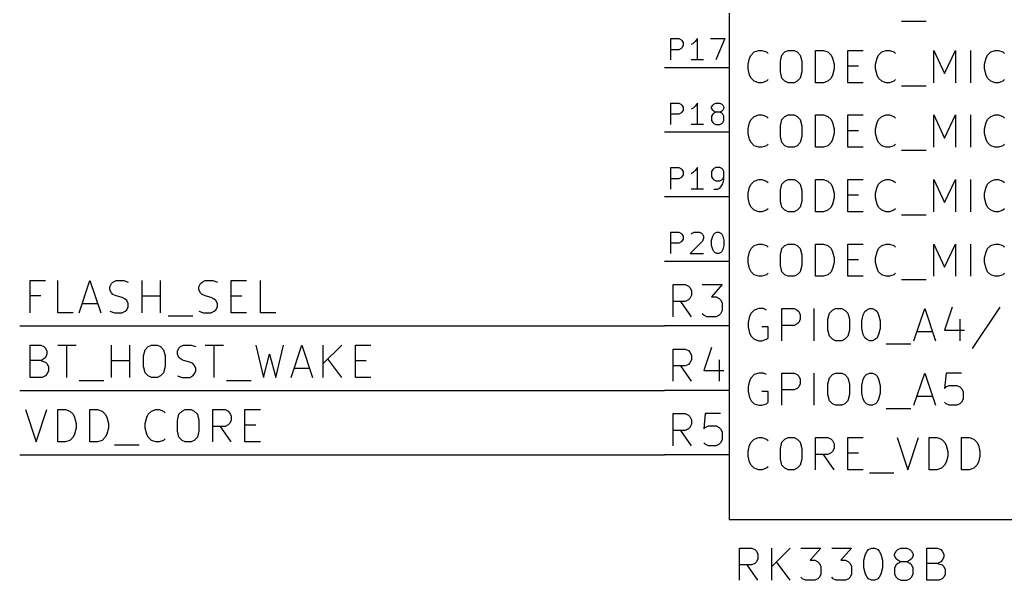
# Model space of a CAD drawing. Header units: millimetres. Extents: x 3 to 201, y -195 to -4.
# Drawn here: x 22.86 to 61.68, y -149.71 to -127.65 of the extents above; entities that cross this region are included whole.
import ezdxf

# ---------------------------------------------------------------- set-up
doc = ezdxf.new("R2010")
doc.units = ezdxf.units.MM
for name, color, linetype in [('GREENSIXTYFIVE', 129, 'CONTINUOUS'), ('LIGHTGREEN', 92, 'CONTINUOUS'), ('LIGHTRED', 12, 'CONTINUOUS'), ('RED', 14, 'CONTINUOUS'), ('REDSIX', 19, 'CONTINUOUS')]:
    doc.layers.add(name, color=color, linetype=linetype)

msp = doc.modelspace()

# ---------------------------------------------------------------- linework, layer by layer
at = {"layer": 'GREENSIXTYFIVE', "linetype": 'CONTINUOUS'}
for p, q in [((57.5975, -127.7085), (58.5651, -127.7085)), ((51.7918, -128.918), (51.9732, -128.8575)), ((51.9732, -128.8575), (52.0941, -128.8575)), ((52.0941, -128.8575), (52.2756, -128.918)), ((53.0013, -128.918), (53.1222, -128.8575)), ((53.1222, -128.8575), (53.3641, -128.8575)), ((53.3641, -128.8575), (53.4851, -128.918)), ((54.2108, -130.1275), (54.2108, -128.8575)), ((54.2108, -128.8575), (54.5132, -128.8575)), ((54.5132, -128.8575), (54.6946, -128.918)), ((55.4808, -130.1275), (55.4808, -128.8575)), ((55.4808, -128.8575), (56.0856, -128.8575)), ((56.8113, -128.918), (56.9927, -128.8575)), ((56.9927, -128.8575), (57.1136, -128.8575)), ((57.1136, -128.8575), (57.2951, -128.918)), ((58.8674, -130.1275), (58.8674, -128.8575)), ((58.8674, -128.8575), (59.2908, -129.7647)), ((59.2908, -129.7647), (59.7141, -128.8575)), ((59.7141, -128.8575), (59.7141, -130.1275)), ((60.3188, -130.1275), (60.3188, -128.8575)), ((61.1051, -128.918), (61.2865, -128.8575)), ((61.2865, -128.8575), (61.4074, -128.8575)), ((61.4074, -128.8575), (61.5889, -128.918)), ((51.5499, -129.4018), (51.6103, -129.1599)), ((51.6103, -129.1599), (51.6708, -129.039)), ((51.6708, -129.039), (51.7918, -128.918)), ((52.2756, -128.918), (52.336, -128.9785)), ((52.8199, -129.2809), (52.8803, -129.039)), ((52.8803, -129.039), (53.0013, -128.918)), ((53.4851, -128.918), (53.606, -129.039)), ((53.606, -129.039), (53.6665, -129.2809)), ((54.6946, -128.918), (54.8156, -129.039)), ((54.8156, -129.039), (54.8761, -129.1599)), ((54.8761, -129.1599), (54.9365, -129.4018)), ((56.5694, -129.4018), (56.6298, -129.1599)), ((56.6298, -129.1599), (56.6903, -129.039)), ((56.6903, -129.039), (56.8113, -128.918)), ((57.2951, -128.918), (57.3555, -128.9785)), ((60.8632, -129.4018), (60.9236, -129.1599)), ((60.9236, -129.1599), (60.9841, -129.039)), ((60.9841, -129.039), (61.1051, -128.918)), ((61.5889, -128.918), (61.6493, -128.9785)), ((51.5499, -129.5832), (51.5499, -129.4018)), ((51.6103, -129.8251), (51.5499, -129.5832)), ((52.8199, -129.7042), (52.8199, -129.2809)), ((53.6665, -129.2809), (53.6665, -129.7042)), ((54.9365, -129.5832), (54.8761, -129.8251)), ((54.9365, -129.4018), (54.9365, -129.5832)), ((55.4808, -129.4623), (55.9042, -129.4623)), ((56.5694, -129.5832), (56.5694, -129.4018)), ((56.6298, -129.8251), (56.5694, -129.5832)), ((60.8632, -129.5832), (60.8632, -129.4018)), ((60.9236, -129.8251), (60.8632, -129.5832)), ((51.6708, -129.9461), (51.6103, -129.8251)), ((51.7918, -130.0671), (51.6708, -129.9461)), ((52.336, -130.0066), (52.2756, -130.0671)), ((52.8803, -129.9461), (52.8199, -129.7042)), ((53.0013, -130.0671), (52.8803, -129.9461)), ((53.606, -129.9461), (53.4851, -130.0671)), ((53.6665, -129.7042), (53.606, -129.9461)), ((54.8156, -129.9461), (54.6946, -130.0671)), ((54.8761, -129.8251), (54.8156, -129.9461)), ((56.6903, -129.9461), (56.6298, -129.8251)), ((56.8113, -130.0671), (56.6903, -129.9461)), ((57.3555, -130.0066), (57.2951, -130.0671)), ((60.9841, -129.9461), (60.9236, -129.8251)), ((61.1051, -130.0671), (60.9841, -129.9461)), ((61.6493, -130.0066), (61.5889, -130.0671)), ((51.9732, -130.1275), (51.7918, -130.0671)), ((52.0941, -130.1275), (51.9732, -130.1275)), ((52.2756, -130.0671), (52.0941, -130.1275)), ((53.1222, -130.1275), (53.0013, -130.0671)), ((53.3641, -130.1275), (53.1222, -130.1275)), ((53.4851, -130.0671), (53.3641, -130.1275)), ((54.5132, -130.1275), (54.2108, -130.1275)), ((54.6946, -130.0671), (54.5132, -130.1275)), ((56.0856, -130.1275), (55.4808, -130.1275)), ((56.9927, -130.1275), (56.8113, -130.0671)), ((57.1136, -130.1275), (56.9927, -130.1275)), ((57.2951, -130.0671), (57.1136, -130.1275)), ((57.5975, -130.2485), (58.5651, -130.2485)), ((61.2865, -130.1275), (61.1051, -130.0671)), ((61.4074, -130.1275), (61.2865, -130.1275)), ((61.5889, -130.0671), (61.4074, -130.1275)), ((51.6103, -131.6999), (51.6708, -131.579)), ((51.6708, -131.579), (51.7918, -131.458)), ((51.7918, -131.458), (51.9732, -131.3975)), ((51.9732, -131.3975), (52.0941, -131.3975)), ((52.0941, -131.3975), (52.2756, -131.458)), ((52.2756, -131.458), (52.336, -131.5185)), ((52.8199, -131.8209), (52.8803, -131.579)), ((52.8803, -131.579), (53.0013, -131.458)), ((53.0013, -131.458), (53.1222, -131.3975)), ((53.1222, -131.3975), (53.3641, -131.3975)), ((53.3641, -131.3975), (53.4851, -131.458)), ((53.4851, -131.458), (53.606, -131.579)), ((53.606, -131.579), (53.6665, -131.8209)), ((54.2108, -132.6675), (54.2108, -131.3975)), ((54.2108, -131.3975), (54.5132, -131.3975)), ((54.5132, -131.3975), (54.6946, -131.458)), ((54.6946, -131.458), (54.8156, -131.579)), ((54.8156, -131.579), (54.8761, -131.6999)), ((55.4808, -132.6675), (55.4808, -131.3975)), ((55.4808, -131.3975), (56.0856, -131.3975)), ((56.6298, -131.6999), (56.6903, -131.579)), ((56.6903, -131.579), (56.8113, -131.458)), ((56.8113, -131.458), (56.9927, -131.3975)), ((56.9927, -131.3975), (57.1136, -131.3975)), ((57.1136, -131.3975), (57.2951, -131.458)), ((57.2951, -131.458), (57.3555, -131.5185)), ((58.8674, -132.6675), (58.8674, -131.3975)), ((58.8674, -131.3975), (59.2908, -132.3047)), ((59.2908, -132.3047), (59.7141, -131.3975)), ((59.7141, -131.3975), (59.7141, -132.6675)), ((60.3188, -132.6675), (60.3188, -131.3975)), ((60.9236, -131.6999), (60.9841, -131.579)), ((60.9841, -131.579), (61.1051, -131.458)), ((61.1051, -131.458), (61.2865, -131.3975)), ((61.2865, -131.3975), (61.4074, -131.3975)), ((61.4074, -131.3975), (61.5889, -131.458)), ((61.5889, -131.458), (61.6493, -131.5185)), ((51.5499, -131.9418), (51.6103, -131.6999)), ((51.5499, -132.1232), (51.5499, -131.9418)), ((52.8199, -132.2442), (52.8199, -131.8209)), ((53.6665, -131.8209), (53.6665, -132.2442)), ((54.8761, -131.6999), (54.9365, -131.9418)), ((54.9365, -131.9418), (54.9365, -132.1232)), ((56.5694, -131.9418), (56.6298, -131.6999)), ((56.5694, -132.1232), (56.5694, -131.9418)), ((60.8632, -131.9418), (60.9236, -131.6999)), ((60.8632, -132.1232), (60.8632, -131.9418)), ((51.6103, -132.3651), (51.5499, -132.1232)), ((51.6708, -132.4861), (51.6103, -132.3651)), ((52.8803, -132.4861), (52.8199, -132.2442)), ((53.6665, -132.2442), (53.606, -132.4861)), ((54.8761, -132.3651), (54.8156, -132.4861)), ((54.9365, -132.1232), (54.8761, -132.3651)), ((55.4808, -132.0023), (55.9042, -132.0023)), ((56.6298, -132.3651), (56.5694, -132.1232)), ((56.6903, -132.4861), (56.6298, -132.3651)), ((60.9236, -132.3651), (60.8632, -132.1232)), ((60.9841, -132.4861), (60.9236, -132.3651)), ((51.7918, -132.6071), (51.6708, -132.4861)), ((51.9732, -132.6675), (51.7918, -132.6071)), ((52.0941, -132.6675), (51.9732, -132.6675)), ((52.2756, -132.6071), (52.0941, -132.6675)), ((52.336, -132.5466), (52.2756, -132.6071)), ((53.0013, -132.6071), (52.8803, -132.4861)), ((53.1222, -132.6675), (53.0013, -132.6071)), ((53.3641, -132.6675), (53.1222, -132.6675)), ((53.4851, -132.6071), (53.3641, -132.6675)), ((53.606, -132.4861), (53.4851, -132.6071)), ((54.5132, -132.6675), (54.2108, -132.6675)), ((54.6946, -132.6071), (54.5132, -132.6675)), ((54.8156, -132.4861), (54.6946, -132.6071)), ((56.0856, -132.6675), (55.4808, -132.6675)), ((56.8113, -132.6071), (56.6903, -132.4861)), ((56.9927, -132.6675), (56.8113, -132.6071)), ((57.1136, -132.6675), (56.9927, -132.6675)), ((57.2951, -132.6071), (57.1136, -132.6675)), ((57.3555, -132.5466), (57.2951, -132.6071)), ((61.1051, -132.6071), (60.9841, -132.4861)), ((61.2865, -132.6675), (61.1051, -132.6071)), ((61.4074, -132.6675), (61.2865, -132.6675)), ((61.5889, -132.6071), (61.4074, -132.6675)), ((61.6493, -132.5466), (61.5889, -132.6071)), ((57.5975, -132.7885), (58.5651, -132.7885)), ((51.5499, -134.4818), (51.6103, -134.2399)), ((51.6103, -134.2399), (51.6708, -134.119)), ((51.6708, -134.119), (51.7918, -133.998)), ((51.7918, -133.998), (51.9732, -133.9375)), ((51.9732, -133.9375), (52.0941, -133.9375)), ((52.0941, -133.9375), (52.2756, -133.998)), ((52.2756, -133.998), (52.336, -134.0585)), ((52.8199, -134.3609), (52.8803, -134.119)), ((52.8803, -134.119), (53.0013, -133.998)), ((53.0013, -133.998), (53.1222, -133.9375)), ((53.1222, -133.9375), (53.3641, -133.9375)), ((53.3641, -133.9375), (53.4851, -133.998)), ((53.4851, -133.998), (53.606, -134.119)), ((53.606, -134.119), (53.6665, -134.3609)), ((54.2108, -135.2075), (54.2108, -133.9375)), ((54.2108, -133.9375), (54.5132, -133.9375)), ((54.5132, -133.9375), (54.6946, -133.998)), ((54.6946, -133.998), (54.8156, -134.119)), ((54.8156, -134.119), (54.8761, -134.2399)), ((54.8761, -134.2399), (54.9365, -134.4818)), ((55.4808, -135.2075), (55.4808, -133.9375)), ((55.4808, -133.9375), (56.0856, -133.9375)), ((56.5694, -134.4818), (56.6298, -134.2399)), ((56.6298, -134.2399), (56.6903, -134.119)), ((56.6903, -134.119), (56.8113, -133.998)), ((56.8113, -133.998), (56.9927, -133.9375)), ((56.9927, -133.9375), (57.1136, -133.9375)), ((57.1136, -133.9375), (57.2951, -133.998)), ((57.2951, -133.998), (57.3555, -134.0585)), ((58.8674, -135.2075), (58.8674, -133.9375)), ((58.8674, -133.9375), (59.2908, -134.8447)), ((59.2908, -134.8447), (59.7141, -133.9375)), ((59.7141, -133.9375), (59.7141, -135.2075)), ((60.3188, -135.2075), (60.3188, -133.9375)), ((60.8632, -134.4818), (60.9236, -134.2399)), ((60.9236, -134.2399), (60.9841, -134.119)), ((60.9841, -134.119), (61.1051, -133.998)), ((61.1051, -133.998), (61.2865, -133.9375)), ((61.2865, -133.9375), (61.4074, -133.9375)), ((61.4074, -133.9375), (61.5889, -133.998)), ((61.5889, -133.998), (61.6493, -134.0585)), ((51.5499, -134.6632), (51.5499, -134.4818)), ((51.6103, -134.9051), (51.5499, -134.6632)), ((52.8199, -134.7842), (52.8199, -134.3609)), ((53.6665, -134.3609), (53.6665, -134.7842)), ((54.9365, -134.6632), (54.8761, -134.9051)), ((54.9365, -134.4818), (54.9365, -134.6632)), ((55.4808, -134.5423), (55.9042, -134.5423)), ((56.5694, -134.6632), (56.5694, -134.4818)), ((56.6298, -134.9051), (56.5694, -134.6632)), ((60.8632, -134.6632), (60.8632, -134.4818)), ((60.9236, -134.9051), (60.8632, -134.6632)), ((51.6708, -135.0261), (51.6103, -134.9051)), ((51.7918, -135.1471), (51.6708, -135.0261)), ((52.336, -135.0866), (52.2756, -135.1471)), ((52.8803, -135.0261), (52.8199, -134.7842)), ((53.0013, -135.1471), (52.8803, -135.0261)), ((53.606, -135.0261), (53.4851, -135.1471)), ((53.6665, -134.7842), (53.606, -135.0261)), ((54.8156, -135.0261), (54.6946, -135.1471)), ((54.8761, -134.9051), (54.8156, -135.0261)), ((56.6903, -135.0261), (56.6298, -134.9051)), ((56.8113, -135.1471), (56.6903, -135.0261)), ((57.3555, -135.0866), (57.2951, -135.1471)), ((60.9841, -135.0261), (60.9236, -134.9051)), ((61.1051, -135.1471), (60.9841, -135.0261)), ((61.6493, -135.0866), (61.5889, -135.1471)), ((51.9732, -135.2075), (51.7918, -135.1471)), ((52.0941, -135.2075), (51.9732, -135.2075)), ((52.2756, -135.1471), (52.0941, -135.2075)), ((53.1222, -135.2075), (53.0013, -135.1471)), ((53.3641, -135.2075), (53.1222, -135.2075)), ((53.4851, -135.1471), (53.3641, -135.2075)), ((54.5132, -135.2075), (54.2108, -135.2075)), ((54.6946, -135.1471), (54.5132, -135.2075)), ((56.0856, -135.2075), (55.4808, -135.2075)), ((56.9927, -135.2075), (56.8113, -135.1471)), ((57.1136, -135.2075), (56.9927, -135.2075)), ((57.2951, -135.1471), (57.1136, -135.2075)), ((57.5975, -135.3285), (58.5651, -135.3285)), ((61.2865, -135.2075), (61.1051, -135.1471)), ((61.4074, -135.2075), (61.2865, -135.2075)), ((61.5889, -135.1471), (61.4074, -135.2075)), ((51.6708, -136.659), (51.7918, -136.538)), ((51.7918, -136.538), (51.9732, -136.4775)), ((51.9732, -136.4775), (52.0941, -136.4775)), ((52.0941, -136.4775), (52.2756, -136.538)), ((52.2756, -136.538), (52.336, -136.5985)), ((52.8803, -136.659), (53.0013, -136.538)), ((53.0013, -136.538), (53.1222, -136.4775)), ((53.1222, -136.4775), (53.3641, -136.4775)), ((53.3641, -136.4775), (53.4851, -136.538)), ((53.4851, -136.538), (53.606, -136.659)), ((54.2108, -137.7475), (54.2108, -136.4775)), ((54.2108, -136.4775), (54.5132, -136.4775)), ((54.5132, -136.4775), (54.6946, -136.538)), ((54.6946, -136.538), (54.8156, -136.659)), ((55.4808, -137.7475), (55.4808, -136.4775)), ((55.4808, -136.4775), (56.0856, -136.4775)), ((56.6903, -136.659), (56.8113, -136.538)), ((56.8113, -136.538), (56.9927, -136.4775)), ((56.9927, -136.4775), (57.1136, -136.4775)), ((57.1136, -136.4775), (57.2951, -136.538)), ((57.2951, -136.538), (57.3555, -136.5985)), ((58.8674, -137.7475), (58.8674, -136.4775)), ((58.8674, -136.4775), (59.2908, -137.3847)), ((59.2908, -137.3847), (59.7141, -136.4775)), ((59.7141, -136.4775), (59.7141, -137.7475)), ((60.3188, -137.7475), (60.3188, -136.4775)), ((60.9841, -136.659), (61.1051, -136.538)), ((61.1051, -136.538), (61.2865, -136.4775)), ((61.2865, -136.4775), (61.4074, -136.4775)), ((61.4074, -136.4775), (61.5889, -136.538)), ((61.5889, -136.538), (61.6493, -136.5985)), ((51.5499, -137.0218), (51.6103, -136.7799)), ((51.5499, -137.2032), (51.5499, -137.0218)), ((51.6103, -136.7799), (51.6708, -136.659)), ((52.8199, -136.9009), (52.8803, -136.659)), ((52.8199, -137.3242), (52.8199, -136.9009)), ((53.606, -136.659), (53.6665, -136.9009)), ((53.6665, -136.9009), (53.6665, -137.3242)), ((54.8156, -136.659), (54.8761, -136.7799)), ((54.8761, -136.7799), (54.9365, -137.0218)), ((54.9365, -137.0218), (54.9365, -137.2032)), ((56.5694, -137.0218), (56.6298, -136.7799)), ((56.5694, -137.2032), (56.5694, -137.0218)), ((56.6298, -136.7799), (56.6903, -136.659)), ((60.8632, -137.0218), (60.9236, -136.7799)), ((60.8632, -137.2032), (60.8632, -137.0218)), ((60.9236, -136.7799), (60.9841, -136.659)), ((51.6103, -137.4451), (51.5499, -137.2032)), ((52.8803, -137.5661), (52.8199, -137.3242)), ((53.6665, -137.3242), (53.606, -137.5661)), ((54.9365, -137.2032), (54.8761, -137.4451)), ((55.4808, -137.0823), (55.9042, -137.0823)), ((56.6298, -137.4451), (56.5694, -137.2032)), ((60.9236, -137.4451), (60.8632, -137.2032)), ((51.6708, -137.5661), (51.6103, -137.4451)), ((51.7918, -137.6871), (51.6708, -137.5661)), ((51.9732, -137.7475), (51.7918, -137.6871)), ((52.0941, -137.7475), (51.9732, -137.7475)), ((52.2756, -137.6871), (52.0941, -137.7475)), ((52.336, -137.6266), (52.2756, -137.6871)), ((53.0013, -137.6871), (52.8803, -137.5661)), ((53.1222, -137.7475), (53.0013, -137.6871)), ((53.3641, -137.7475), (53.1222, -137.7475)), ((53.4851, -137.6871), (53.3641, -137.7475)), ((53.606, -137.5661), (53.4851, -137.6871)), ((54.5132, -137.7475), (54.2108, -137.7475)), ((54.6946, -137.6871), (54.5132, -137.7475)), ((54.8156, -137.5661), (54.6946, -137.6871)), ((54.8761, -137.4451), (54.8156, -137.5661)), ((56.0856, -137.7475), (55.4808, -137.7475)), ((56.6903, -137.5661), (56.6298, -137.4451)), ((56.8113, -137.6871), (56.6903, -137.5661)), ((56.9927, -137.7475), (56.8113, -137.6871)), ((57.1136, -137.7475), (56.9927, -137.7475)), ((57.2951, -137.6871), (57.1136, -137.7475)), ((57.3555, -137.6266), (57.2951, -137.6871)), ((60.9841, -137.5661), (60.9236, -137.4451)), ((61.1051, -137.6871), (60.9841, -137.5661)), ((61.2865, -137.7475), (61.1051, -137.6871)), ((61.4074, -137.7475), (61.2865, -137.7475)), ((61.5889, -137.6871), (61.4074, -137.7475)), ((61.6493, -137.6266), (61.5889, -137.6871)), ((57.5975, -137.8685), (58.5651, -137.8685)), ((59.5932, -138.9571), (59.2909, -139.8642)), ((61.468, -138.9571), (60.3794, -140.5899)), ((51.6103, -139.3199), (51.5499, -139.5618)), ((51.6708, -139.199), (51.6103, -139.3199)), ((51.7918, -139.078), (51.6708, -139.199)), ((51.9732, -139.0175), (51.7918, -139.078)), ((52.1546, -139.0175), (51.9732, -139.0175)), ((52.2756, -139.078), (52.1546, -139.0175)), ((52.8803, -140.2875), (52.8803, -139.0175)), ((52.8803, -139.0175), (53.3641, -139.0175)), ((53.3641, -139.0175), (53.4851, -139.078)), ((53.4851, -139.078), (53.5456, -139.1385)), ((53.5456, -139.1385), (53.606, -139.2594)), ((53.606, -139.2594), (53.606, -139.4409)), ((54.1503, -140.2875), (54.1503, -139.0175)), ((54.6947, -139.4409), (54.7551, -139.199)), ((54.7551, -139.199), (54.8761, -139.078)), ((54.8761, -139.078), (54.997, -139.0175)), ((54.997, -139.0175), (55.2389, -139.0175)), ((55.2389, -139.0175), (55.3599, -139.078)), ((55.3599, -139.078), (55.4808, -139.199)), ((55.4808, -139.199), (55.5413, -139.4409)), ((56.0252, -139.5013), (56.0856, -139.2594)), ((56.0856, -139.2594), (56.1461, -139.1385)), ((56.1461, -139.1385), (56.2066, -139.078)), ((56.2066, -139.078), (56.3275, -139.0175)), ((56.3275, -139.0175), (56.4485, -139.0175)), ((56.4485, -139.0175), (56.5694, -139.078)), ((56.5694, -139.078), (56.6299, -139.1385)), ((56.6299, -139.1385), (56.6904, -139.2594)), ((56.6904, -139.2594), (56.7509, -139.5013)), ((58.0813, -140.2875), (58.5046, -139.0175)), ((58.5046, -139.0175), (58.928, -140.2875)), ((51.5499, -139.5618), (51.5499, -139.7432)), ((51.5499, -139.7432), (51.6103, -139.9851)), ((52.336, -139.7432), (52.0941, -139.7432)), ((52.336, -140.1666), (52.336, -139.7432)), ((53.3641, -139.6828), (52.8803, -139.6828)), ((53.4851, -139.6223), (53.3641, -139.6828)), ((53.5456, -139.5618), (53.4851, -139.6223)), ((53.606, -139.4409), (53.5456, -139.5618)), ((54.6947, -139.8642), (54.6947, -139.4409)), ((55.5413, -139.4409), (55.5413, -139.8642)), ((56.0252, -139.8037), (56.0252, -139.5013)), ((56.7509, -139.5013), (56.7509, -139.8037)), ((59.8956, -139.4409), (59.8956, -140.2875)), ((51.6103, -139.9851), (51.6708, -140.1061)), ((51.6708, -140.1061), (51.7918, -140.2271)), ((54.7551, -140.1061), (54.6947, -139.8642)), ((54.8761, -140.2271), (54.7551, -140.1061)), ((55.4808, -140.1061), (55.3599, -140.2271)), ((55.5413, -139.8642), (55.4808, -140.1061)), ((56.0856, -140.0456), (56.0252, -139.8037)), ((56.1461, -140.1666), (56.0856, -140.0456)), ((56.6904, -140.0456), (56.6299, -140.1666)), ((56.7509, -139.8037), (56.6904, -140.0456)), ((58.2023, -139.9247), (58.807, -139.9247)), ((59.2909, -139.8642), (60.077, -139.8642)), ((51.7918, -140.2271), (51.9732, -140.2875)), ((51.9732, -140.2875), (52.0941, -140.2875)), ((52.0941, -140.2875), (52.2756, -140.2271)), ((52.2756, -140.2271), (52.336, -140.1666)), ((54.997, -140.2875), (54.8761, -140.2271)), ((55.2389, -140.2875), (54.997, -140.2875)), ((55.3599, -140.2271), (55.2389, -140.2875)), ((56.2066, -140.2271), (56.1461, -140.1666)), ((56.3275, -140.2875), (56.2066, -140.2271)), ((56.4485, -140.2875), (56.3275, -140.2875)), ((56.5694, -140.2271), (56.4485, -140.2875)), ((56.6299, -140.1666), (56.5694, -140.2271)), ((56.9928, -140.4085), (57.9604, -140.4085)), ((51.7918, -141.618), (51.6708, -141.739)), ((51.9732, -141.5575), (51.7918, -141.618)), ((52.1546, -141.5575), (51.9732, -141.5575)), ((52.2756, -141.618), (52.1546, -141.5575)), ((52.8803, -142.8275), (52.8803, -141.5575)), ((52.8803, -141.5575), (53.3641, -141.5575)), ((53.3641, -141.5575), (53.4851, -141.618)), ((53.4851, -141.618), (53.5456, -141.6785)), ((53.5456, -141.6785), (53.606, -141.7994)), ((54.1503, -142.8275), (54.1503, -141.5575)), ((54.7551, -141.739), (54.8761, -141.618)), ((54.8761, -141.618), (54.997, -141.5575)), ((54.997, -141.5575), (55.2389, -141.5575)), ((55.2389, -141.5575), (55.3599, -141.618)), ((55.3599, -141.618), (55.4808, -141.739)), ((56.0856, -141.7994), (56.1461, -141.6785)), ((56.1461, -141.6785), (56.2066, -141.618)), ((56.2066, -141.618), (56.3275, -141.5575)), ((56.3275, -141.5575), (56.4485, -141.5575)), ((56.4485, -141.5575), (56.5694, -141.618)), ((56.5694, -141.618), (56.6299, -141.6785)), ((56.6299, -141.6785), (56.6904, -141.7994)), ((58.0813, -142.8275), (58.5046, -141.5575)), ((58.5046, -141.5575), (58.928, -142.8275)), ((59.3513, -141.5575), (59.2909, -142.1623)), ((59.9561, -141.5575), (59.3513, -141.5575)), ((51.6103, -141.8599), (51.5499, -142.1018)), ((51.6708, -141.739), (51.6103, -141.8599)), ((53.606, -141.9809), (53.5456, -142.1018)), ((53.606, -141.7994), (53.606, -141.9809)), ((54.6947, -141.9809), (54.7551, -141.739)), ((54.6947, -142.4042), (54.6947, -141.9809)), ((55.4808, -141.739), (55.5413, -141.9809)), ((55.5413, -141.9809), (55.5413, -142.4042)), ((56.0252, -142.0413), (56.0856, -141.7994)), ((56.0252, -142.3437), (56.0252, -142.0413)), ((56.6904, -141.7994), (56.7509, -142.0413)), ((56.7509, -142.0413), (56.7509, -142.3437)), ((59.3513, -142.1018), (59.4723, -142.0413)), ((59.4723, -142.0413), (59.7747, -142.0413)), ((59.7747, -142.0413), (59.8956, -142.1018)), ((51.5499, -142.1018), (51.5499, -142.2832)), ((51.5499, -142.2832), (51.6103, -142.5251)), ((52.336, -142.2832), (52.0941, -142.2832)), ((52.336, -142.7066), (52.336, -142.2832)), ((53.3641, -142.2228), (52.8803, -142.2228)), ((53.4851, -142.1623), (53.3641, -142.2228)), ((53.5456, -142.1018), (53.4851, -142.1623)), ((54.7551, -142.6461), (54.6947, -142.4042)), ((55.5413, -142.4042), (55.4808, -142.6461)), ((56.0856, -142.5856), (56.0252, -142.3437)), ((56.7509, -142.3437), (56.6904, -142.5856)), ((58.2023, -142.4647), (58.807, -142.4647)), ((59.2909, -142.1623), (59.3513, -142.1018)), ((59.8956, -142.1018), (59.9561, -142.1623)), ((59.9561, -142.1623), (60.0166, -142.2832)), ((60.0166, -142.2832), (60.0166, -142.5856)), ((51.6103, -142.5251), (51.6708, -142.6461)), ((51.6708, -142.6461), (51.7918, -142.7671)), ((51.7918, -142.7671), (51.9732, -142.8275)), ((51.9732, -142.8275), (52.0941, -142.8275)), ((52.0941, -142.8275), (52.2756, -142.7671)), ((52.2756, -142.7671), (52.336, -142.7066)), ((54.8761, -142.7671), (54.7551, -142.6461)), ((54.997, -142.8275), (54.8761, -142.7671)), ((55.2389, -142.8275), (54.997, -142.8275)), ((55.3599, -142.7671), (55.2389, -142.8275)), ((55.4808, -142.6461), (55.3599, -142.7671)), ((56.1461, -142.7066), (56.0856, -142.5856)), ((56.2066, -142.7671), (56.1461, -142.7066)), ((56.3275, -142.8275), (56.2066, -142.7671)), ((56.4485, -142.8275), (56.3275, -142.8275)), ((56.5694, -142.7671), (56.4485, -142.8275)), ((56.6299, -142.7066), (56.5694, -142.7671)), ((56.6904, -142.5856), (56.6299, -142.7066)), ((59.3513, -142.7671), (59.2909, -142.7066)), ((59.4723, -142.8275), (59.3513, -142.7671)), ((59.7747, -142.8275), (59.4723, -142.8275)), ((59.8956, -142.7671), (59.7747, -142.8275)), ((59.9561, -142.7066), (59.8956, -142.7671)), ((60.0166, -142.5856), (59.9561, -142.7066)), ((56.9928, -142.9485), (57.9604, -142.9485)), ((51.5499, -144.6418), (51.6103, -144.3999)), ((51.6103, -144.3999), (51.6708, -144.279)), ((51.6708, -144.279), (51.7918, -144.158)), ((51.7918, -144.158), (51.9732, -144.0975)), ((51.9732, -144.0975), (52.0941, -144.0975)), ((52.0941, -144.0975), (52.2756, -144.158)), ((52.2756, -144.158), (52.336, -144.2185)), ((52.8199, -144.5209), (52.8803, -144.279)), ((52.8803, -144.279), (53.0013, -144.158)), ((53.0013, -144.158), (53.1222, -144.0975)), ((53.1222, -144.0975), (53.3641, -144.0975)), ((53.3641, -144.0975), (53.4851, -144.158)), ((53.4851, -144.158), (53.606, -144.279)), ((53.606, -144.279), (53.6665, -144.5209)), ((54.2108, -145.3675), (54.2108, -144.0975)), ((54.2108, -144.0975), (54.6946, -144.0975)), ((54.6946, -144.0975), (54.8156, -144.158)), ((54.8156, -144.158), (54.8761, -144.2185)), ((54.8761, -144.2185), (54.9365, -144.3394)), ((54.9365, -144.3394), (54.9365, -144.5209)), ((55.4808, -145.3675), (55.4808, -144.0975)), ((55.4808, -144.0975), (56.0856, -144.0975)), ((57.416, -144.0975), (57.8393, -145.3675)), ((57.8393, -145.3675), (58.2627, -144.0975)), ((58.686, -145.3675), (58.686, -144.0975)), ((58.686, -144.0975), (58.9884, -144.0975)), ((58.9884, -144.0975), (59.1698, -144.158)), ((59.1698, -144.158), (59.2908, -144.279)), ((59.2908, -144.279), (59.3513, -144.3999)), ((59.3513, -144.3999), (59.4117, -144.6418)), ((59.956, -145.3675), (59.956, -144.0975)), ((59.956, -144.0975), (60.2584, -144.0975)), ((60.2584, -144.0975), (60.4398, -144.158)), ((60.4398, -144.158), (60.5608, -144.279)), ((60.5608, -144.279), (60.6213, -144.3999)), ((60.6213, -144.3999), (60.6817, -144.6418)), ((51.5499, -144.8232), (51.5499, -144.6418)), ((52.8199, -144.9442), (52.8199, -144.5209)), ((53.6665, -144.5209), (53.6665, -144.9442)), ((54.6946, -144.7628), (54.2108, -144.7628)), ((54.9365, -145.3675), (54.5132, -144.7628)), ((54.8156, -144.7023), (54.6946, -144.7628)), ((54.8761, -144.6418), (54.8156, -144.7023)), ((54.9365, -144.5209), (54.8761, -144.6418)), ((55.4808, -144.7023), (55.9042, -144.7023)), ((59.4117, -144.6418), (59.4117, -144.8232)), ((60.6817, -144.6418), (60.6817, -144.8232)), ((51.6103, -145.0651), (51.5499, -144.8232)), ((51.6708, -145.1861), (51.6103, -145.0651)), ((52.8803, -145.1861), (52.8199, -144.9442)), ((53.6665, -144.9442), (53.606, -145.1861)), ((59.3513, -145.0651), (59.2908, -145.1861)), ((59.4117, -144.8232), (59.3513, -145.0651)), ((60.6213, -145.0651), (60.5608, -145.1861)), ((60.6817, -144.8232), (60.6213, -145.0651)), ((51.7918, -145.3071), (51.6708, -145.1861)), ((51.9732, -145.3675), (51.7918, -145.3071)), ((52.0941, -145.3675), (51.9732, -145.3675)), ((52.2756, -145.3071), (52.0941, -145.3675)), ((52.336, -145.2466), (52.2756, -145.3071)), ((53.0013, -145.3071), (52.8803, -145.1861)), ((53.1222, -145.3675), (53.0013, -145.3071)), ((53.3641, -145.3675), (53.1222, -145.3675)), ((53.4851, -145.3071), (53.3641, -145.3675)), ((53.606, -145.1861), (53.4851, -145.3071)), ((56.0856, -145.3675), (55.4808, -145.3675)), ((56.3275, -145.4885), (57.2951, -145.4885)), ((58.9884, -145.3675), (58.686, -145.3675)), ((59.1698, -145.3071), (58.9884, -145.3675)), ((59.2908, -145.1861), (59.1698, -145.3071)), ((60.2584, -145.3675), (59.956, -145.3675)), ((60.4398, -145.3071), (60.2584, -145.3675)), ((60.5608, -145.1861), (60.4398, -145.3071)), ((51.2135, -149.7144), (51.2135, -148.4444)), ((51.2135, -148.4444), (51.6973, -148.4444)), ((51.6973, -148.4444), (51.8183, -148.5049)), ((51.8183, -148.5049), (51.8788, -148.5654)), ((51.8788, -148.5654), (51.9392, -148.6863)), ((52.4835, -149.7144), (52.4835, -148.4444)), ((53.2092, -148.4444), (52.4835, -149.1701)), ((53.6326, -148.4444), (54.4188, -148.4444)), ((54.4188, -148.4444), (53.9954, -148.9282)), ((54.8421, -148.4444), (55.6283, -148.4444)), ((55.6283, -148.4444), (55.2049, -148.9282)), ((56.1725, -148.6863), (56.233, -148.5654)), ((56.233, -148.5654), (56.2935, -148.5049)), ((56.2935, -148.5049), (56.4144, -148.4444)), ((56.4144, -148.4444), (56.5354, -148.4444)), ((56.5354, -148.4444), (56.6563, -148.5049)), ((56.6563, -148.5049), (56.7168, -148.5654)), ((56.7168, -148.5654), (56.7773, -148.6863)), ((57.3216, -148.6863), (57.382, -148.5654)), ((57.382, -148.5654), (57.4425, -148.5049)), ((57.4425, -148.5049), (57.5635, -148.4444)), ((57.5635, -148.4444), (57.8054, -148.4444)), ((57.8054, -148.4444), (57.9263, -148.5049)), ((57.9263, -148.5049), (57.9868, -148.5654)), ((57.9868, -148.5654), (58.0473, -148.6863)), ((58.5915, -149.7144), (58.5915, -148.4444)), ((58.5915, -148.4444), (59.0149, -148.4444)), ((59.0149, -148.4444), (59.1358, -148.5049)), ((59.1358, -148.5049), (59.1963, -148.5654)), ((59.1963, -148.5654), (59.2568, -148.6863)), ((51.8183, -149.0492), (51.6973, -149.1097)), ((51.8788, -148.9887), (51.8183, -149.0492)), ((51.9392, -148.8678), (51.8788, -148.9887)), ((51.9392, -148.6863), (51.9392, -148.8678)), ((53.2092, -149.7144), (52.665, -148.9887)), ((53.9954, -148.9282), (54.1769, -148.9282)), ((54.1769, -148.9282), (54.2978, -148.9887)), ((54.2978, -148.9887), (54.3583, -149.0492)), ((54.3583, -149.0492), (54.4188, -149.1701)), ((55.2049, -148.9282), (55.3864, -148.9282)), ((55.3864, -148.9282), (55.5073, -148.9887)), ((55.5073, -148.9887), (55.5678, -149.0492)), ((55.5678, -149.0492), (55.6283, -149.1701)), ((56.1121, -148.9282), (56.1725, -148.6863)), ((56.1121, -149.2306), (56.1121, -148.9282)), ((56.7773, -148.6863), (56.8378, -148.9282)), ((56.8378, -148.9282), (56.8378, -149.2306)), ((57.3216, -148.7468), (57.3216, -148.6863)), ((57.382, -148.8678), (57.3216, -148.7468)), ((57.4425, -148.9282), (57.382, -148.8678)), ((57.4425, -149.0492), (57.382, -149.1097)), ((57.5635, -148.9887), (57.4425, -148.9282)), ((57.5635, -148.9887), (57.4425, -149.0492)), ((57.8054, -148.9887), (57.5635, -148.9887)), ((57.9263, -148.9282), (57.8054, -148.9887)), ((57.9263, -149.0492), (57.8054, -148.9887)), ((57.9868, -148.8678), (57.9263, -148.9282)), ((57.9868, -149.1097), (57.9263, -149.0492)), ((58.0473, -148.7468), (57.9868, -148.8678)), ((58.0473, -148.6863), (58.0473, -148.7468)), ((59.0149, -149.0492), (58.5915, -149.0492)), ((59.1358, -148.9887), (59.0149, -149.0492)), ((59.0149, -149.0492), (59.1963, -149.1097)), ((59.1963, -148.9282), (59.1358, -148.9887)), ((59.2568, -148.8073), (59.1963, -148.9282)), ((59.2568, -148.6863), (59.2568, -148.8073)), ((51.6973, -149.1097), (51.2135, -149.1097)), ((51.9392, -149.7144), (51.5159, -149.1097)), ((54.4188, -149.1701), (54.4188, -149.4725)), ((55.6283, -149.1701), (55.6283, -149.4725)), ((56.1725, -149.4725), (56.1121, -149.2306)), ((56.8378, -149.2306), (56.7773, -149.4725)), ((57.382, -149.1097), (57.3216, -149.2306)), ((57.3216, -149.2306), (57.3216, -149.4725)), ((58.0473, -149.2306), (57.9868, -149.1097)), ((58.0473, -149.4725), (58.0473, -149.2306)), ((59.1963, -149.1097), (59.2568, -149.1701)), ((59.2568, -149.1701), (59.3172, -149.2911)), ((59.3172, -149.2911), (59.3172, -149.4725)), ((53.6931, -149.654), (53.6326, -149.5935)), ((53.814, -149.7144), (53.6931, -149.654)), ((54.1769, -149.7144), (53.814, -149.7144)), ((54.2978, -149.654), (54.1769, -149.7144)), ((54.3583, -149.5935), (54.2978, -149.654)), ((54.4188, -149.4725), (54.3583, -149.5935)), ((54.9026, -149.654), (54.8421, -149.5935)), ((55.0235, -149.7144), (54.9026, -149.654)), ((55.3864, -149.7144), (55.0235, -149.7144)), ((55.5073, -149.654), (55.3864, -149.7144)), ((55.5678, -149.5935), (55.5073, -149.654)), ((55.6283, -149.4725), (55.5678, -149.5935)), ((56.233, -149.5935), (56.1725, -149.4725)), ((56.2935, -149.654), (56.233, -149.5935)), ((56.4144, -149.7144), (56.2935, -149.654)), ((56.5354, -149.7144), (56.4144, -149.7144)), ((56.6563, -149.654), (56.5354, -149.7144)), ((56.7168, -149.5935), (56.6563, -149.654)), ((56.7773, -149.4725), (56.7168, -149.5935)), ((57.3216, -149.4725), (57.382, -149.5935)), ((57.382, -149.5935), (57.4425, -149.654)), ((57.4425, -149.654), (57.5635, -149.7144)), ((57.5635, -149.7144), (57.8054, -149.7144)), ((57.8054, -149.7144), (57.9263, -149.654)), ((57.9263, -149.654), (57.9868, -149.5935)), ((57.9868, -149.5935), (58.0473, -149.4725)), ((59.0753, -149.7144), (58.5915, -149.7144)), ((59.1963, -149.654), (59.0753, -149.7144)), ((59.2568, -149.5935), (59.1963, -149.654)), ((59.3172, -149.4725), (59.2568, -149.5935))]:
    msp.add_line(p, q, dxfattribs=at)
at = {"layer": 'LIGHTGREEN', "linetype": 'CONTINUOUS'}
for p, q in [((22.86, -139.7), (48.26, -139.7)), ((22.86, -142.24), (48.26, -142.24)), ((22.86, -144.78), (48.26, -144.78))]:
    msp.add_line(p, q, dxfattribs=at)
at = {"layer": 'LIGHTRED', "linetype": 'CONTINUOUS'}
for p, q in [((48.5019, -129.2332), (48.5019, -128.3866)), ((48.5019, -128.3866), (48.8244, -128.3866)), ((48.8244, -128.3866), (48.9051, -128.4269)), ((48.9051, -128.4269), (48.9454, -128.4672)), ((48.9454, -128.4672), (48.9857, -128.5478)), ((49.5501, -128.3866), (49.4695, -128.5075)), ((49.5501, -129.2332), (49.5501, -128.3866)), ((50.0742, -128.3866), (50.6386, -128.3866)), ((50.6386, -128.3866), (50.2758, -129.2332)), ((48.8244, -128.83), (48.5019, -128.83)), ((48.9051, -128.7897), (48.8244, -128.83)), ((48.9454, -128.7494), (48.9051, -128.7897)), ((48.9857, -128.6688), (48.9454, -128.7494)), ((48.9857, -128.5478), (48.9857, -128.6688)), ((49.3888, -128.5881), (49.3082, -128.6285)), ((49.4695, -128.5075), (49.3888, -128.5881)), ((49.792, -129.2332), (49.3082, -129.2332)), ((48.5019, -131.7732), (48.5019, -130.9266)), ((48.5019, -130.9266), (48.8244, -130.9266)), ((48.8244, -130.9266), (48.9051, -130.9669)), ((48.9051, -130.9669), (48.9454, -131.0072)), ((48.9454, -131.0072), (48.9857, -131.0878)), ((48.9857, -131.2088), (48.9454, -131.2894)), ((48.9857, -131.0878), (48.9857, -131.2088)), ((49.3888, -131.1281), (49.3082, -131.1685)), ((49.4695, -131.0475), (49.3888, -131.1281)), ((49.5501, -130.9266), (49.4695, -131.0475)), ((49.5501, -131.7732), (49.5501, -130.9266)), ((50.1145, -131.0878), (50.1548, -131.0072)), ((50.1145, -131.1281), (50.1145, -131.0878)), ((50.1548, -131.2088), (50.1145, -131.1281)), ((50.1548, -131.0072), (50.1951, -130.9669)), ((50.1951, -131.2491), (50.1548, -131.2088)), ((50.1951, -130.9669), (50.2758, -130.9266)), ((50.2758, -130.9266), (50.437, -130.9266)), ((50.437, -130.9266), (50.5177, -130.9669)), ((50.5177, -130.9669), (50.558, -131.0072)), ((50.558, -131.2088), (50.5177, -131.2491)), ((50.558, -131.0072), (50.5983, -131.0878)), ((50.5983, -131.1281), (50.558, -131.2088)), ((50.5983, -131.0878), (50.5983, -131.1281)), ((48.8244, -131.37), (48.5019, -131.37)), ((48.9051, -131.3297), (48.8244, -131.37)), ((48.9454, -131.2894), (48.9051, -131.3297)), ((50.1548, -131.37), (50.1145, -131.4507)), ((50.1145, -131.4507), (50.1145, -131.6119)), ((50.1951, -131.3297), (50.1548, -131.37)), ((50.2758, -131.2894), (50.1951, -131.2491)), ((50.2758, -131.2894), (50.1951, -131.3297)), ((50.437, -131.2894), (50.2758, -131.2894)), ((50.5177, -131.2491), (50.437, -131.2894)), ((50.5177, -131.3297), (50.437, -131.2894)), ((50.558, -131.37), (50.5177, -131.3297)), ((50.5983, -131.4507), (50.558, -131.37)), ((50.5983, -131.6119), (50.5983, -131.4507)), ((49.792, -131.7732), (49.3082, -131.7732)), ((50.1145, -131.6119), (50.1548, -131.6925)), ((50.1548, -131.6925), (50.1951, -131.7329)), ((50.1951, -131.7329), (50.2758, -131.7732)), ((50.2758, -131.7732), (50.437, -131.7732)), ((50.437, -131.7732), (50.5177, -131.7329)), ((50.5177, -131.7329), (50.558, -131.6925)), ((50.558, -131.6925), (50.5983, -131.6119)), ((48.5019, -134.3132), (48.5019, -133.4666)), ((48.5019, -133.4666), (48.8244, -133.4666)), ((48.8244, -133.4666), (48.9051, -133.5069)), ((48.9051, -133.5069), (48.9454, -133.5472)), ((49.5501, -133.4666), (49.4695, -133.5875)), ((49.5501, -134.3132), (49.5501, -133.4666)), ((50.1951, -133.5069), (50.1548, -133.5472)), ((50.2758, -133.4666), (50.1951, -133.5069)), ((50.437, -133.4666), (50.2758, -133.4666)), ((50.5177, -133.5069), (50.437, -133.4666)), ((50.558, -133.5472), (50.5177, -133.5069)), ((48.8244, -133.91), (48.5019, -133.91)), ((48.9051, -133.8697), (48.8244, -133.91)), ((48.9454, -133.8294), (48.9051, -133.8697)), ((48.9454, -133.5472), (48.9857, -133.6278)), ((48.9857, -133.7488), (48.9454, -133.8294)), ((48.9857, -133.6278), (48.9857, -133.7488)), ((49.3888, -133.6681), (49.3082, -133.7085)), ((49.4695, -133.5875), (49.3888, -133.6681)), ((50.1548, -133.5472), (50.1145, -133.6278)), ((50.1145, -133.6278), (50.1145, -133.8294)), ((50.1145, -133.8294), (50.1548, -133.91)), ((50.1548, -133.91), (50.1951, -133.9503)), ((50.5177, -133.9503), (50.558, -133.91)), ((50.5983, -133.6278), (50.558, -133.5472)), ((50.558, -133.91), (50.5983, -133.8294)), ((50.5983, -133.9503), (50.5983, -133.6278)), ((49.792, -134.3132), (49.3082, -134.3132)), ((50.1951, -133.9503), (50.2758, -133.9907)), ((50.1951, -134.3132), (50.3564, -134.3132)), ((50.2758, -133.9907), (50.437, -133.9907)), ((50.3564, -134.3132), (50.437, -134.2729)), ((50.437, -133.9907), (50.5177, -133.9503)), ((50.437, -134.2729), (50.4773, -134.2325)), ((50.4773, -134.2325), (50.558, -134.1116)), ((50.558, -134.1116), (50.5983, -133.9503)), ((48.5019, -136.8532), (48.5019, -136.0066)), ((48.5019, -136.0066), (48.8244, -136.0066)), ((48.8244, -136.0066), (48.9051, -136.0469)), ((48.9051, -136.0469), (48.9454, -136.0872)), ((48.9454, -136.0872), (48.9857, -136.1678)), ((48.9857, -136.1678), (48.9857, -136.2888)), ((49.3082, -136.0872), (49.3485, -136.0469)), ((49.3485, -136.0469), (49.4292, -136.0066)), ((49.4292, -136.0066), (49.6307, -136.0066)), ((49.6307, -136.0066), (49.7114, -136.0469)), ((49.7114, -136.0469), (49.7517, -136.0872)), ((49.7517, -136.0872), (49.792, -136.1678)), ((49.792, -136.2485), (49.7517, -136.3694)), ((49.792, -136.1678), (49.792, -136.2485)), ((50.1145, -136.3291), (50.1548, -136.1678)), ((50.1548, -136.1678), (50.1951, -136.0872)), ((50.1951, -136.0872), (50.2355, -136.0469)), ((50.2355, -136.0469), (50.3161, -136.0066)), ((50.3161, -136.0066), (50.3967, -136.0066)), ((50.3967, -136.0066), (50.4773, -136.0469)), ((50.4773, -136.0469), (50.5177, -136.0872)), ((50.5177, -136.0872), (50.558, -136.1678)), ((50.558, -136.1678), (50.5983, -136.3291)), ((48.8244, -136.45), (48.5019, -136.45)), ((48.9051, -136.4097), (48.8244, -136.45)), ((48.9454, -136.3694), (48.9051, -136.4097)), ((48.9857, -136.2888), (48.9454, -136.3694)), ((49.7517, -136.3694), (49.2679, -136.8532)), ((50.1145, -136.5307), (50.1145, -136.3291)), ((50.1548, -136.6919), (50.1145, -136.5307)), ((50.5983, -136.5307), (50.558, -136.6919)), ((50.5983, -136.3291), (50.5983, -136.5307)), ((49.2679, -136.8532), (49.792, -136.8532)), ((50.1951, -136.7725), (50.1548, -136.6919)), ((50.2355, -136.8129), (50.1951, -136.7725)), ((50.3161, -136.8532), (50.2355, -136.8129)), ((50.3967, -136.8532), (50.3161, -136.8532)), ((50.4773, -136.8129), (50.3967, -136.8532)), ((50.5177, -136.7725), (50.4773, -136.8129)), ((50.558, -136.6919), (50.5177, -136.7725)), ((48.5926, -139.3413), (48.5926, -138.0713)), ((48.5926, -138.0713), (49.0764, -138.0713)), ((49.0764, -138.0713), (49.1974, -138.1318)), ((49.1974, -138.1318), (49.2579, -138.1923)), ((49.2579, -138.1923), (49.3183, -138.3132)), ((49.7417, -138.0713), (50.5279, -138.0713)), ((50.5279, -138.0713), (50.1045, -138.5551)), ((49.3183, -138.4947), (49.2579, -138.6156)), ((49.3183, -138.3132), (49.3183, -138.4947)), ((50.1045, -138.5551), (50.286, -138.5551)), ((50.286, -138.5551), (50.4069, -138.6156)), ((49.0764, -138.7366), (48.5926, -138.7366)), ((49.3183, -139.3413), (48.895, -138.7366)), ((49.1974, -138.6761), (49.0764, -138.7366)), ((49.2579, -138.6156), (49.1974, -138.6761)), ((50.4069, -138.6156), (50.4674, -138.6761)), ((50.4674, -138.6761), (50.5279, -138.797)), ((50.5279, -138.797), (50.5279, -139.0994)), ((49.8022, -139.2809), (49.7417, -139.2204)), ((49.9231, -139.3413), (49.8022, -139.2809)), ((50.286, -139.3413), (49.9231, -139.3413)), ((50.4069, -139.2809), (50.286, -139.3413)), ((50.4674, -139.2204), (50.4069, -139.2809)), ((50.5279, -139.0994), (50.4674, -139.2204)), ((48.5926, -141.8813), (48.5926, -140.6113)), ((48.5926, -140.6113), (49.0764, -140.6113)), ((49.0764, -140.6113), (49.1974, -140.6718)), ((49.1974, -140.6718), (49.2579, -140.7323)), ((49.2579, -140.7323), (49.3183, -140.8532)), ((49.3183, -140.8532), (49.3183, -141.0347)), ((50.1045, -140.5509), (49.8022, -141.458)), ((49.0764, -141.2766), (48.5926, -141.2766)), ((49.3183, -141.8813), (48.895, -141.2766)), ((49.1974, -141.2161), (49.0764, -141.2766)), ((49.2579, -141.1556), (49.1974, -141.2161)), ((49.3183, -141.0347), (49.2579, -141.1556)), ((50.4069, -141.0347), (50.4069, -141.8813)), ((49.8022, -141.458), (50.5883, -141.458)), ((48.5926, -144.4213), (48.5926, -143.1513)), ((48.5926, -143.1513), (49.0764, -143.1513)), ((49.0764, -143.1513), (49.1974, -143.2118)), ((49.1974, -143.2118), (49.2579, -143.2723)), ((49.8626, -143.1513), (49.8022, -143.7561)), ((50.4674, -143.1513), (49.8626, -143.1513)), ((49.2579, -143.2723), (49.3183, -143.3932)), ((49.3183, -143.5747), (49.2579, -143.6956)), ((49.3183, -143.3932), (49.3183, -143.5747)), ((49.0764, -143.8166), (48.5926, -143.8166)), ((49.3183, -144.4213), (48.895, -143.8166)), ((49.1974, -143.7561), (49.0764, -143.8166)), ((49.2579, -143.6956), (49.1974, -143.7561)), ((49.8022, -143.7561), (49.8626, -143.6956)), ((49.8626, -143.6956), (49.9836, -143.6351)), ((49.9836, -143.6351), (50.286, -143.6351)), ((50.286, -143.6351), (50.4069, -143.6956)), ((50.4069, -143.6956), (50.4674, -143.7561)), ((50.4674, -143.7561), (50.5279, -143.877)), ((50.5279, -143.877), (50.5279, -144.1794)), ((49.8626, -144.3609), (49.8022, -144.3004)), ((49.9836, -144.4213), (49.8626, -144.3609)), ((50.4069, -144.3609), (50.286, -144.4213)), ((50.4674, -144.3004), (50.4069, -144.3609)), ((50.5279, -144.1794), (50.4674, -144.3004)), ((50.286, -144.4213), (49.9836, -144.4213))]:
    msp.add_line(p, q, dxfattribs=at)
at = {"layer": 'RED', "linetype": 'CONTINUOUS'}
for p, q in [((50.8, -5.08), (50.8, -147.32)), ((50.8, -129.54), (48.26, -129.54)), ((50.8, -132.08), (48.26, -132.08)), ((50.8, -134.62), (48.26, -134.62)), ((50.8, -137.16), (48.26, -137.16)), ((50.8, -139.7), (48.26, -139.7)), ((50.8, -142.24), (48.26, -142.24)), ((50.8, -144.78), (48.26, -144.78)), ((50.8, -147.32), (157.48, -147.32))]:
    msp.add_line(p, q, dxfattribs=at)
at = {"layer": 'REDSIX', "linetype": 'CONTINUOUS'}
for p, q in [((23.2667, -139.1869), (23.2667, -137.9169)), ((23.2667, -137.9169), (23.8715, -137.9169)), ((24.3553, -139.1869), (24.3553, -137.9169)), ((25.202, -139.1869), (25.6253, -137.9169)), ((25.6253, -137.9169), (26.0487, -139.1869)), ((26.4116, -138.1588), (26.472, -138.0379)), ((26.4116, -138.2798), (26.4116, -138.1588)), ((26.472, -138.0379), (26.5325, -137.9774)), ((26.5325, -137.9774), (26.6535, -137.9169)), ((26.6535, -137.9169), (26.9558, -137.9169)), ((26.9558, -137.9169), (27.1373, -137.9774)), ((27.6815, -139.1869), (27.6815, -137.9169)), ((28.4072, -139.1869), (28.4072, -137.9169)), ((29.9192, -138.1588), (29.9796, -138.0379)), ((29.9192, -138.2798), (29.9192, -138.1588)), ((29.9796, -138.0379), (30.0401, -137.9774)), ((30.0401, -137.9774), (30.1611, -137.9169)), ((30.1611, -137.9169), (30.4634, -137.9169)), ((30.4634, -137.9169), (30.6449, -137.9774)), ((31.1891, -139.1869), (31.1891, -137.9169)), ((31.1891, -137.9169), (31.7939, -137.9169)), ((32.3381, -139.1869), (32.3381, -137.9169)), ((23.6901, -138.5217), (23.2667, -138.5217)), ((26.472, -138.4007), (26.4116, -138.2798)), ((26.5325, -138.4612), (26.472, -138.4007)), ((26.6535, -138.5217), (26.5325, -138.4612)), ((26.8954, -138.5822), (26.6535, -138.5217)), ((27.0163, -138.6426), (26.8954, -138.5822)), ((27.6815, -138.5217), (28.4072, -138.5217)), ((29.9796, -138.4007), (29.9192, -138.2798)), ((30.0401, -138.4612), (29.9796, -138.4007)), ((30.1611, -138.5217), (30.0401, -138.4612)), ((30.403, -138.5822), (30.1611, -138.5217)), ((30.5239, -138.6426), (30.403, -138.5822)), ((31.1891, -138.5217), (31.6125, -138.5217)), ((25.323, -138.8241), (25.9277, -138.8241)), ((27.0768, -138.7031), (27.0163, -138.6426)), ((27.1373, -138.8241), (27.0768, -138.7031)), ((27.0768, -139.066), (27.1373, -138.945)), ((27.1373, -138.945), (27.1373, -138.8241)), ((30.5844, -138.7031), (30.5239, -138.6426)), ((30.6449, -138.8241), (30.5844, -138.7031)), ((30.5844, -139.066), (30.6449, -138.945)), ((30.6449, -138.945), (30.6449, -138.8241)), ((24.9601, -139.1869), (24.3553, -139.1869)), ((26.4116, -139.1265), (26.593, -139.1869)), ((26.593, -139.1869), (26.8954, -139.1869)), ((26.8954, -139.1869), (27.0163, -139.1265)), ((27.0163, -139.1265), (27.0768, -139.066)), ((28.7097, -139.3079), (29.6773, -139.3079)), ((29.9192, -139.1265), (30.1006, -139.1869)), ((30.1006, -139.1869), (30.403, -139.1869)), ((30.403, -139.1869), (30.5239, -139.1265)), ((30.5239, -139.1265), (30.5844, -139.066)), ((31.7939, -139.1869), (31.1891, -139.1869)), ((32.9429, -139.1869), (32.3381, -139.1869)), ((23.2667, -141.7269), (23.2667, -140.4569)), ((23.2667, -140.4569), (23.6901, -140.4569)), ((23.6901, -140.4569), (23.811, -140.5174)), ((23.811, -140.5174), (23.8715, -140.5779)), ((24.3553, -140.4569), (25.081, -140.4569)), ((24.7182, -141.7269), (24.7182, -140.4569)), ((26.4719, -141.7269), (26.4719, -140.4569)), ((27.1976, -141.7269), (27.1976, -140.4569)), ((27.8024, -140.6384), (27.9234, -140.5174)), ((27.9234, -140.5174), (28.0443, -140.4569)), ((28.0443, -140.4569), (28.2862, -140.4569)), ((28.2862, -140.4569), (28.4072, -140.5174)), ((28.4072, -140.5174), (28.5281, -140.6384)), ((29.1329, -140.5779), (29.1934, -140.5174)), ((29.1934, -140.5174), (29.3144, -140.4569)), ((29.3144, -140.4569), (29.6167, -140.4569)), ((29.6167, -140.4569), (29.7982, -140.5174)), ((30.161, -140.4569), (30.8867, -140.4569)), ((30.5239, -141.7269), (30.5239, -140.4569)), ((32.1567, -140.4569), (32.4591, -141.7269)), ((32.9429, -141.7269), (33.2453, -140.4569)), ((33.5476, -141.7269), (33.9709, -140.4569)), ((33.9709, -140.4569), (34.3943, -141.7269)), ((34.8176, -141.7269), (34.8176, -140.4569)), ((35.5433, -140.4569), (34.8176, -141.1826)), ((36.0876, -141.7269), (36.0876, -140.4569)), ((36.0876, -140.4569), (36.6924, -140.4569)), ((23.8715, -140.5779), (23.932, -140.6988)), ((23.932, -140.8198), (23.8715, -140.9407)), ((23.932, -140.6988), (23.932, -140.8198)), ((27.742, -140.8803), (27.8024, -140.6384)), ((27.742, -141.3036), (27.742, -140.8803)), ((28.5281, -140.6384), (28.5886, -140.8803)), ((28.5886, -140.8803), (28.5886, -141.3036)), ((29.0725, -140.6988), (29.1329, -140.5779)), ((29.0725, -140.8198), (29.0725, -140.6988)), ((29.1329, -140.9407), (29.0725, -140.8198)), ((32.4591, -141.7269), (32.701, -140.8198)), ((32.701, -140.8198), (32.9429, -141.7269)), ((23.6901, -141.0617), (23.2667, -141.0617)), ((23.811, -141.0012), (23.6901, -141.0617)), ((23.6901, -141.0617), (23.8715, -141.1222)), ((23.8715, -140.9407), (23.811, -141.0012)), ((23.8715, -141.1222), (23.932, -141.1826)), ((23.932, -141.1826), (23.9924, -141.3036)), ((26.4719, -141.0617), (27.1976, -141.0617)), ((29.1934, -141.0012), (29.1329, -140.9407)), ((29.3144, -141.0617), (29.1934, -141.0012)), ((29.5563, -141.1222), (29.3144, -141.0617)), ((29.6772, -141.1826), (29.5563, -141.1222)), ((29.7377, -141.2431), (29.6772, -141.1826)), ((29.7982, -141.3641), (29.7377, -141.2431)), ((35.5433, -141.7269), (34.9991, -141.0012)), ((36.0876, -141.0617), (36.511, -141.0617)), ((23.8715, -141.6665), (23.7505, -141.7269)), ((23.932, -141.606), (23.8715, -141.6665)), ((23.9924, -141.485), (23.932, -141.606)), ((23.9924, -141.3036), (23.9924, -141.485)), ((27.8024, -141.5455), (27.742, -141.3036)), ((27.9234, -141.6665), (27.8024, -141.5455)), ((28.0443, -141.7269), (27.9234, -141.6665)), ((28.4072, -141.6665), (28.2862, -141.7269)), ((28.5281, -141.5455), (28.4072, -141.6665)), ((28.5886, -141.3036), (28.5281, -141.5455)), ((29.0725, -141.6665), (29.2539, -141.7269)), ((29.5563, -141.7269), (29.6772, -141.6665)), ((29.6772, -141.6665), (29.7377, -141.606)), ((29.7377, -141.606), (29.7982, -141.485)), ((29.7982, -141.485), (29.7982, -141.3641)), ((33.6686, -141.3641), (34.2733, -141.3641)), ((23.7505, -141.7269), (23.2667, -141.7269)), ((25.202, -141.8479), (26.1696, -141.8479)), ((28.2862, -141.7269), (28.0443, -141.7269)), ((29.2539, -141.7269), (29.5563, -141.7269)), ((31.0077, -141.8479), (31.9753, -141.8479)), ((36.6924, -141.7269), (36.0876, -141.7269)), ((23.0853, -142.9969), (23.5086, -144.2669)), ((23.5086, -144.2669), (23.932, -142.9969)), ((24.3553, -144.2669), (24.3553, -142.9969)), ((24.3553, -142.9969), (24.6577, -142.9969)), ((24.6577, -142.9969), (24.8391, -143.0574)), ((24.8391, -143.0574), (24.9601, -143.1784)), ((24.9601, -143.1784), (25.0206, -143.2993)), ((25.6253, -144.2669), (25.6253, -142.9969)), ((25.6253, -142.9969), (25.9277, -142.9969)), ((25.9277, -142.9969), (26.1091, -143.0574)), ((26.1091, -143.0574), (26.2301, -143.1784)), ((26.2301, -143.1784), (26.2906, -143.2993)), ((27.8629, -143.2993), (27.9234, -143.1784)), ((27.9234, -143.1784), (28.0444, -143.0574)), ((28.0444, -143.0574), (28.2258, -142.9969)), ((28.2258, -142.9969), (28.3467, -142.9969)), ((28.3467, -142.9969), (28.5282, -143.0574)), ((28.5282, -143.0574), (28.5886, -143.1179)), ((29.0725, -143.4203), (29.1329, -143.1784)), ((29.1329, -143.1784), (29.2539, -143.0574)), ((29.2539, -143.0574), (29.3748, -142.9969)), ((29.3748, -142.9969), (29.6167, -142.9969)), ((29.6167, -142.9969), (29.7377, -143.0574)), ((29.7377, -143.0574), (29.8586, -143.1784)), ((29.8586, -143.1784), (29.9191, -143.4203)), ((30.4634, -144.2669), (30.4634, -142.9969)), ((30.4634, -142.9969), (30.9472, -142.9969)), ((30.9472, -142.9969), (31.0682, -143.0574)), ((31.0682, -143.0574), (31.1287, -143.1179)), ((31.1287, -143.1179), (31.1891, -143.2388)), ((31.1891, -143.2388), (31.1891, -143.4203)), ((31.7334, -144.2669), (31.7334, -142.9969)), ((31.7334, -142.9969), (32.3382, -142.9969)), ((25.0206, -143.2993), (25.081, -143.5412)), ((25.081, -143.5412), (25.081, -143.7226)), ((26.2906, -143.2993), (26.351, -143.5412)), ((26.351, -143.5412), (26.351, -143.7226)), ((27.8025, -143.5412), (27.8629, -143.2993)), ((27.8025, -143.7226), (27.8025, -143.5412)), ((29.0725, -143.8436), (29.0725, -143.4203)), ((29.9191, -143.4203), (29.9191, -143.8436)), ((31.0682, -143.6017), (30.9472, -143.6622)), ((31.1287, -143.5412), (31.0682, -143.6017)), ((31.1891, -143.4203), (31.1287, -143.5412)), ((31.7334, -143.6017), (32.1568, -143.6017)), ((25.0206, -143.9645), (24.9601, -144.0855)), ((25.081, -143.7226), (25.0206, -143.9645)), ((26.2906, -143.9645), (26.2301, -144.0855)), ((26.351, -143.7226), (26.2906, -143.9645)), ((27.8629, -143.9645), (27.8025, -143.7226)), ((27.9234, -144.0855), (27.8629, -143.9645)), ((29.1329, -144.0855), (29.0725, -143.8436)), ((29.9191, -143.8436), (29.8586, -144.0855)), ((30.9472, -143.6622), (30.4634, -143.6622)), ((31.1891, -144.2669), (30.7658, -143.6622)), ((24.6577, -144.2669), (24.3553, -144.2669)), ((24.8391, -144.2065), (24.6577, -144.2669)), ((24.9601, -144.0855), (24.8391, -144.2065)), ((25.9277, -144.2669), (25.6253, -144.2669)), ((26.1091, -144.2065), (25.9277, -144.2669)), ((26.2301, -144.0855), (26.1091, -144.2065)), ((26.593, -144.3879), (27.5606, -144.3879)), ((28.0444, -144.2065), (27.9234, -144.0855)), ((28.2258, -144.2669), (28.0444, -144.2065)), ((28.3467, -144.2669), (28.2258, -144.2669)), ((28.5282, -144.2065), (28.3467, -144.2669)), ((28.5886, -144.146), (28.5282, -144.2065)), ((29.2539, -144.2065), (29.1329, -144.0855)), ((29.3748, -144.2669), (29.2539, -144.2065)), ((29.6167, -144.2669), (29.3748, -144.2669)), ((29.7377, -144.2065), (29.6167, -144.2669)), ((29.8586, -144.0855), (29.7377, -144.2065)), ((32.3382, -144.2669), (31.7334, -144.2669))]:
    msp.add_line(p, q, dxfattribs=at)

doc.saveas('drawing.dxf')
